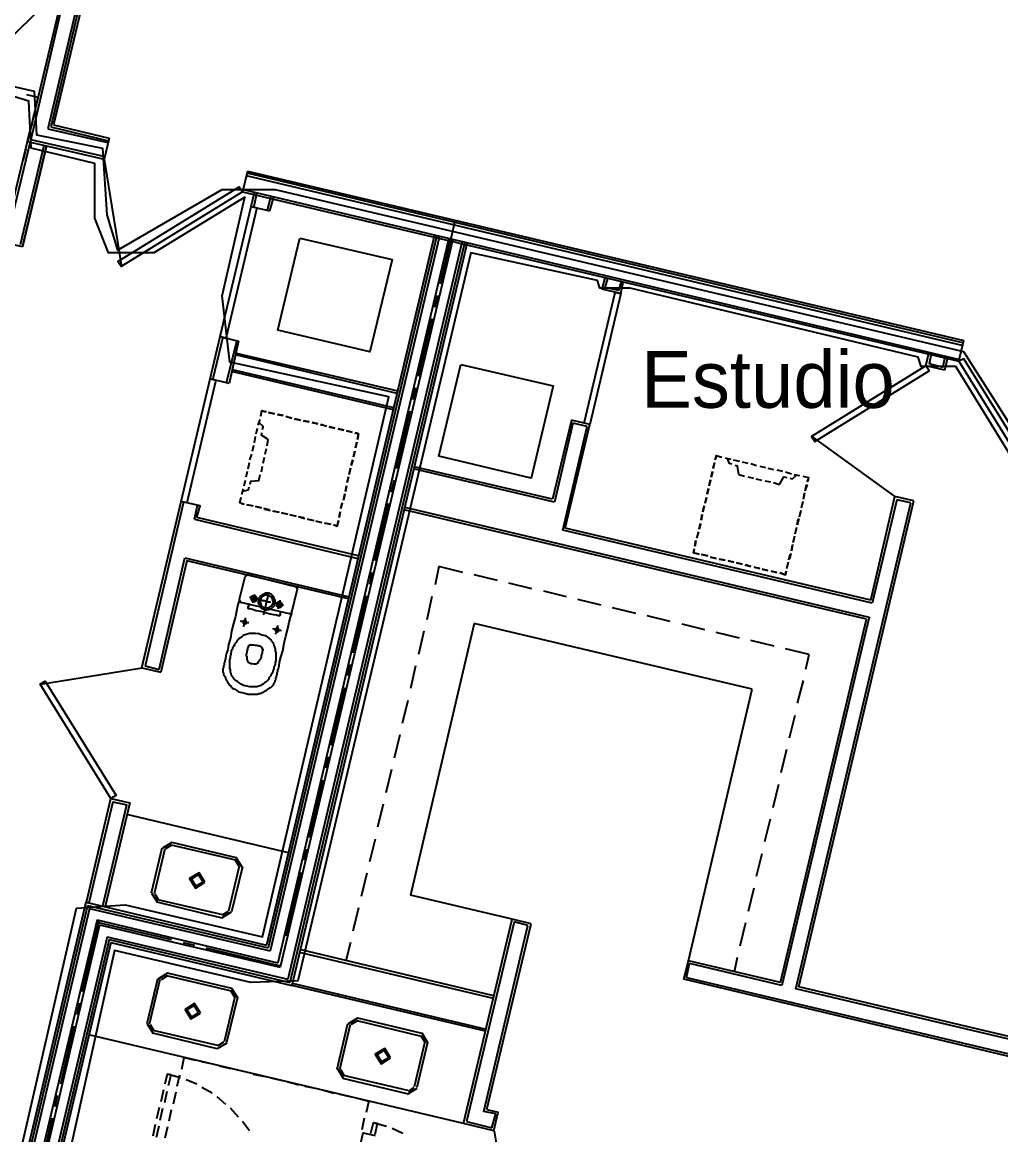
# Model space of a CAD drawing. Header units: feet. Extents: x -84 to 198, y -22 to 181.
# Drawn here: x 44.26 to 64.91, y 26.83 to 50.3 of the extents above; entities that cross this region are included whole.
import ezdxf
from ezdxf.enums import TextEntityAlignment as Align

# ---------------------------------------------------------------- set-up
doc = ezdxf.new("R2010")
doc.units = ezdxf.units.FT
for name, color, linetype in [('A-AREA-COMUN', 252, 'CONTINUOUS'), ('A-AREA-UNIDAD', 30, 'CONTINUOUS'), ('A-LINEA', 7, 'CONTINUOUS'), ('A-NOMBRE-ESPACIO', 2, 'CONTINUOUS')]:
    doc.layers.add(name, color=color, linetype=linetype)

msp = doc.modelspace()

# ---------------------------------------------------------------- linework, layer by layer
at = {"layer": 'A-AREA-COMUN'}
msp.add_lwpolyline([(29.44, 58.3644), (27.488, 49.9733), (35.808, 48), (36.192, 49.12), (36.672, 49.5644), (37.152, 49.7244), (37.632, 49.5644), (37.888, 49.2444), (39.168, 50.2044), (40.832, 50.2933), (40.992, 49.6533), (44.512, 48.8533), (44.56, 47.9289), (45.952, 47.6444), (46.048, 46.24), (46.272, 45.4933), (48.48, 46.7733), (49.6, 46.7733), (64.128, 43.36), (65.632, 40.9956)], dxfattribs=at)
at = {"layer": 'A-AREA-UNIDAD'}
for points in [[(40.96, 12.2844), (45.408, 31.6089), (46.432, 31.68), (49.328, 31.0044), (52, 42.4), (48.64, 43.1289), (48.48, 44.5333), (48.96, 46.6133), (47.04, 45.44), (46.08, 45.44), (45.792, 46.1689), (45.792, 47.3244), (44.448, 47.6444), (44.4, 48.64), (43.168, 49.0133)], [(65.248, 40.96), (63.968, 43.04), (63.232, 43.04), (63.168, 43.2356), (57.088, 44.6933), (56.448, 44.6933), (56.4, 44.8533), (53.728, 45.44), (50.08, 30.08), (49.088, 30.0444), (46.208, 30.72), (45.088, 25.6889)]]:
    msp.add_lwpolyline(points, dxfattribs=at)
at = {"layer": 'A-LINEA'}
for p, q in [((45.6667, 51.7111), (44.8, 48.0578)), ((45.72, 51.7511), (44.8667, 48.0978)), ((45.7867, 51.7911), (44.92, 48.1378)), ((45.24, 51.4444), (44.3733, 47.7911)), ((45.2933, 51.4844), (44.44, 47.8311)), ((45.16, 51.0978), (42.64, 48.6311)), ((44.5067, 48.3644), (44.4533, 48.1111)), ((44.92, 48.1378), (46.0933, 47.8578)), ((44.4133, 47.9911), (44.36, 47.7511)), ((44.8, 48.0578), (46.0667, 47.7644)), ((44.8667, 48.0978), (46.08, 47.8044)), ((44.0133, 46.2978), (44.3733, 47.7911)), ((44.4267, 47.7778), (44.0533, 46.2311)), ((44.2267, 45.6178), (44.72, 47.7111)), ((44.3733, 47.7911), (45.9867, 47.4178)), ((44.44, 47.8311), (46, 47.4711)), ((46.0933, 47.8578), (45.9867, 47.4178)), ((44.3333, 47.6311), (44.28, 47.3911)), ((45.9874, 47.41), (46.3571, 45.1475)), ((49.0133, 47.1644), (48.9067, 46.7244)), ((48.9867, 47.0711), (64.12, 43.4844)), ((49, 47.1244), (64.1333, 43.5378)), ((49.0133, 47.1644), (64.1333, 43.5911)), ((48.9067, 46.7244), (64.0267, 43.1511)), ((48.92, 46.7778), (64.04, 43.1911)), ((49.0933, 46.4178), (49.16, 46.7111)), ((49.2133, 46.7111), (49.1467, 46.4178)), ((49.44, 46.3378), (49.5067, 46.6311)), ((49.56, 46.6178), (49.48, 46.3244)), ((49.0933, 46.4178), (49.48, 46.3244)), ((53.4, 46.1378), (53.08, 44.7778)), ((52.96, 45.8178), (49.4133, 30.8311)), ((53.0133, 45.8044), (49.4533, 30.7778)), ((53.0667, 45.7911), (49.4933, 30.7111)), ((44.2667, 45.5644), (43.8667, 45.6578)), ((53.2667, 45.7511), (49.6533, 30.4578)), ((53.3467, 45.7244), (49.7067, 30.3644)), ((53.5467, 45.6844), (49.8667, 30.1111)), ((53.6, 45.6711), (49.9067, 30.0444)), ((53.6533, 45.6578), (49.9467, 29.9778)), ((50.12, 45.7511), (52.0667, 45.2978)), ((56.56, 44.9111), (56.4933, 44.6711)), ((56.6133, 44.8978), (56.56, 44.7111)), ((56.8933, 44.5778), (56.4933, 44.6711)), ((56.8533, 44.6444), (56.56, 44.7111)), ((56.8533, 44.6444), (56.9067, 44.8311)), ((56.8933, 44.5778), (56.9467, 44.8178)), ((53.0267, 44.5378), (52.96, 44.2844)), ((52.9067, 44.0444), (52.6133, 42.8311)), ((48.2267, 42.7778), (48.44, 43.6711)), ((48.44, 43.6711), (48.8267, 43.5778)), ((48.4933, 43.6578), (48.28, 42.7778)), ((48.5733, 42.6978), (48.7867, 43.5778)), ((48.8267, 43.5778), (48.6267, 42.6844)), ((64.0267, 43.1511), (64.1333, 43.5911)), ((52.1733, 42.4711), (48.76, 43.2844)), ((48.7733, 43.3244), (52.1867, 42.5244)), ((63.3333, 43.0578), (63.4, 43.3511)), ((63.4533, 43.3378), (63.4, 43.0978)), ((63.6933, 43.0178), (63.7467, 43.2711)), ((63.7333, 42.9644), (63.8, 43.2578)), ((48.6933, 42.9778), (52.0933, 42.1778)), ((53.52, 43.0844), (55.4667, 42.6311)), ((63.7333, 42.9644), (63.3333, 43.0578)), ((63.6933, 43.0178), (63.4, 43.0978)), ((48.6267, 42.6844), (48.2267, 42.7778)), ((52.0933, 42.1244), (48.68, 42.9378)), ((52.56, 42.5911), (52.5067, 42.3378)), ((49.2933, 41.9911), (49.32, 42.1111)), ((49.4133, 42.0844), (49.3333, 42.0978)), ((49.4533, 42.0711), (49.5867, 42.0444)), ((49.5867, 42.0444), (49.4667, 42.0711)), ((49.64, 42.0311), (49.76, 42.0044)), ((49.7733, 42.0044), (49.6533, 42.0311)), ((52.44, 42.0978), (52.16, 40.8844)), ((49.24, 41.8044), (49.28, 41.9244)), ((49.24, 41.8044), (49.28, 41.9244)), ((49.8267, 41.9911), (49.9467, 41.9511)), ((49.96, 41.9511), (49.84, 41.9778)), ((50, 41.9378), (50.1333, 41.9111)), ((50.1333, 41.9111), (50.0133, 41.9378)), ((50.1867, 41.8978), (50.3067, 41.8711)), ((50.32, 41.8711), (50.2, 41.8978)), ((50.3733, 41.8578), (50.4933, 41.8311)), ((50.5067, 41.8311), (50.3867, 41.8578)), ((50.5467, 41.8178), (50.68, 41.7911)), ((50.68, 41.7778), (50.56, 41.8178)), ((55.8533, 41.9111), (55.4533, 40.2444)), ((55.88, 41.8444), (55.4933, 40.1778)), ((55.72, 39.6311), (56.24, 41.8178)), ((56.24, 41.8178), (55.8533, 41.9111)), ((56.1867, 41.7778), (55.88, 41.8444)), ((49.16, 41.4311), (49.1867, 41.5644)), ((49.16, 41.4311), (49.1867, 41.5644)), ((49.2, 41.6178), (49.2267, 41.7378)), ((49.2, 41.6178), (49.2267, 41.7378)), ((50.7333, 41.7644), (50.8533, 41.7378)), ((50.8667, 41.7378), (50.7467, 41.7644)), ((50.92, 41.7244), (51.04, 41.6978)), ((51.0533, 41.6978), (50.9333, 41.7244)), ((51.1067, 41.6844), (51.2267, 41.6578)), ((51.2267, 41.6578), (51.1067, 41.6844)), ((51.28, 41.6444), (51.36, 41.6178)), ((51.36, 41.6178), (51.3333, 41.4978)), ((55.6667, 39.5911), (56.1867, 41.7778)), ((60.9291, 41.5627), (62.6877, 40.2939)), ((49.12, 41.2578), (49.1467, 41.3778)), ((49.12, 41.2578), (49.1467, 41.3778)), ((49.4267, 41.3644), (49.4533, 41.4978)), ((51.32, 41.4444), (51.2933, 41.3244)), ((51.2933, 41.3244), (51.32, 41.4444)), ((49.0667, 41.0711), (49.1067, 41.1911)), ((49.0667, 41.0711), (49.1067, 41.1911)), ((49.3467, 41.0044), (49.3733, 41.1244)), ((49.3867, 41.1911), (49.4133, 41.3111)), ((51.28, 41.2578), (51.2533, 41.1378)), ((51.2533, 41.1378), (51.28, 41.2578)), ((58.9067, 41.1378), (58.88, 41.0711)), ((58.9067, 41.1644), (59.0267, 41.1244)), ((59.0933, 41.1111), (59.2133, 41.0844)), ((59.0933, 41.1111), (59.2133, 41.0844)), ((49.0267, 40.8844), (49.0533, 41.0178)), ((49.0267, 40.8844), (49.0533, 41.0178)), ((49.3067, 40.8178), (49.3333, 40.9378)), ((51.1867, 40.8978), (51.16, 40.7644)), ((51.16, 40.7644), (51.1867, 40.8978)), ((51.24, 41.0711), (51.2, 40.9511)), ((51.2, 40.9511), (51.24, 41.0711)), ((55.4933, 40.1778), (52.52, 40.8844)), ((55.4533, 40.2444), (52.5333, 40.9244)), ((58.84, 40.8978), (58.88, 41.0178)), ((58.8667, 41.0044), (58.84, 40.8844)), ((59.2667, 41.0711), (59.4, 41.0444)), ((59.2667, 41.0711), (59.4, 41.0444)), ((59.4533, 41.0311), (59.5733, 41.0044)), ((59.4533, 41.0311), (59.5733, 41.0044)), ((59.64, 40.9911), (59.76, 40.9511)), ((59.64, 40.9911), (59.76, 40.9511)), ((59.8267, 40.9378), (59.9467, 40.9111)), ((59.8267, 40.9378), (59.9467, 40.9111)), ((60, 40.8978), (60.12, 40.8711)), ((60, 40.8978), (60.12, 40.8711)), ((60.1867, 40.8578), (60.3067, 40.8311)), ((60.1867, 40.8578), (60.3067, 40.8311)), ((48.9467, 40.5244), (48.9733, 40.6444)), ((48.9467, 40.5244), (48.9733, 40.6444)), ((48.9867, 40.7111), (49.0133, 40.8311)), ((48.9867, 40.7111), (49.0133, 40.8311)), ((49.2533, 40.6311), (49.28, 40.7644)), ((51.1467, 40.7111), (51.12, 40.5911)), ((51.12, 40.5911), (51.1467, 40.7111)), ((52.1067, 40.6444), (52.04, 40.3911)), ((58.76, 40.5244), (58.7867, 40.6578)), ((58.7867, 40.6444), (58.76, 40.5244)), ((58.8, 40.7111), (58.8267, 40.8311)), ((58.8267, 40.8178), (58.8, 40.6978)), ((59.3867, 40.7644), (59.5067, 40.7244)), ((59.5733, 40.7111), (59.6933, 40.6844)), ((59.7467, 40.6711), (59.8667, 40.6444)), ((59.9333, 40.6311), (60.0533, 40.6044)), ((60.3733, 40.8178), (60.4933, 40.7778)), ((60.3733, 40.8178), (60.4933, 40.7778)), ((60.5467, 40.7644), (60.6667, 40.7378)), ((60.5467, 40.7644), (60.6667, 40.7378)), ((60.7333, 40.7244), (60.8533, 40.6978)), ((60.8267, 40.6044), (60.8533, 40.6711)), ((48.8933, 40.3378), (48.9333, 40.4578)), ((48.8933, 40.3378), (48.9333, 40.4578)), ((51.1067, 40.5244), (51.08, 40.4044)), ((51.08, 40.4044), (51.1067, 40.5244)), ((58.72, 40.3511), (58.7467, 40.4711)), ((58.7467, 40.4578), (58.72, 40.3378)), ((60.12, 40.5911), (60.24, 40.5511)), ((60.7733, 40.3778), (60.7467, 40.2578)), ((60.8267, 40.5511), (60.7867, 40.4311)), ((60.7867, 40.4178), (60.8133, 40.5511)), ((46.7867, 36.6844), (47.6133, 40.1911)), ((47.6667, 40.1778), (46.8533, 36.7244)), ((48.8533, 40.1644), (48.88, 40.2844)), ((48.88, 40.1511), (48.9467, 40.1378)), ((51.0133, 40.1644), (50.9867, 40.0444)), ((50.9867, 40.0444), (51.0133, 40.1644)), ((51.0667, 40.3511), (51.04, 40.2178)), ((51.04, 40.2178), (51.0667, 40.3511)), ((51.9867, 40.1511), (51.6933, 38.9378)), ((58.6933, 40.2711), (58.6667, 40.1511)), ((58.68, 40.1644), (58.7067, 40.2844)), ((60.5867, 29.9111), (63.0133, 40.1644)), ((60.6533, 29.9511), (63.08, 40.2044)), ((60.7333, 40.1911), (60.7067, 40.0711)), ((60.7067, 40.0578), (60.7333, 40.1778)), ((60.7467, 40.2444), (60.7733, 40.3644)), ((62.1733, 38.1111), (62.68, 40.2978)), ((62.72, 40.2311), (62.2, 38.0444)), ((63.08, 40.2044), (62.68, 40.2978)), ((63.0133, 40.1644), (62.72, 40.2311)), ((47.8933, 39.8178), (47.96, 40.1111)), ((49.12, 40.0978), (49, 40.1244)), ((49.0133, 40.1244), (49.1333, 40.0978)), ((49.3067, 40.0578), (49.1867, 40.0844)), ((49.1867, 40.0844), (49.3067, 40.0578)), ((49.48, 40.0178), (49.36, 40.0444)), ((49.3733, 40.0311), (49.4933, 40.0044)), ((49.6667, 39.9644), (49.5467, 39.9911)), ((49.56, 39.9911), (49.68, 39.9644)), ((49.8533, 39.9244), (49.7333, 39.9511)), ((49.7333, 39.9511), (49.8667, 39.9244)), ((50.0267, 39.8844), (49.9067, 39.9111)), ((49.92, 39.9111), (50.04, 39.8844)), ((50.9733, 39.9778), (50.9467, 39.8578)), ((50.9467, 39.8578), (50.9733, 39.9778)), ((62.08, 37.7111), (52.32, 40.0178)), ((52.3333, 40.0711), (62.1333, 37.7511)), ((58.5867, 39.8044), (58.6133, 39.9244)), ((58.6133, 39.9111), (58.5867, 39.7911)), ((58.6267, 39.9778), (58.6533, 40.0978)), ((58.6533, 40.0978), (58.6267, 39.9778)), ((60.6933, 40.0044), (60.6667, 39.8844)), ((60.6667, 39.8711), (60.6933, 39.9911)), ((47.8933, 39.8178), (51.3467, 38.9911)), ((51.36, 39.0444), (47.9467, 39.8578)), ((50.2133, 39.8444), (50.0933, 39.8711)), ((50.1067, 39.8711), (50.2267, 39.8311)), ((50.4, 39.7911), (50.28, 39.8178)), ((50.28, 39.8178), (50.4133, 39.7911)), ((50.5733, 39.7511), (50.4533, 39.7778)), ((50.4667, 39.7778), (50.5867, 39.7511)), ((50.76, 39.7111), (50.64, 39.7378)), ((50.6533, 39.7378), (50.7733, 39.7111)), ((58.5467, 39.6178), (58.5733, 39.7378)), ((58.5733, 39.7244), (58.5467, 39.6044)), ((60.6533, 39.8311), (60.6133, 39.6978)), ((60.6133, 39.6978), (60.64, 39.8178)), ((62.2, 38.0444), (55.6667, 39.5911)), ((62.1733, 38.1111), (55.72, 39.6311)), ((58.5333, 39.5511), (58.4933, 39.4178)), ((58.5067, 39.4311), (58.5333, 39.5511)), ((60.56, 39.4578), (60.5333, 39.3378)), ((60.5333, 39.3244), (60.56, 39.4444)), ((60.6, 39.6444), (60.5733, 39.5244)), ((60.5733, 39.5111), (60.6, 39.6311)), ((58.4533, 39.2578), (58.48, 39.3778)), ((58.48, 39.3644), (58.4533, 39.2444)), ((60.52, 39.2844), (60.4933, 39.1511)), ((60.4933, 39.1511), (60.52, 39.2711)), ((47.1467, 36.6444), (47.6933, 39.0044)), ((47.6933, 39.0044), (51.16, 38.1778)), ((58.7333, 39.0444), (58.6, 39.0711)), ((58.6, 39.0711), (58.7333, 39.0444)), ((58.9067, 38.9911), (58.7867, 39.0178)), ((58.7867, 39.0178), (58.9067, 38.9911)), ((59.0933, 38.9511), (58.9733, 38.9778)), ((58.9733, 38.9778), (59.0933, 38.9511)), ((60.44, 38.9644), (60.4667, 39.0844)), ((60.48, 39.0978), (60.4533, 38.9778)), ((53.0533, 38.8178), (52.9733, 38.4311)), ((53.56, 38.6978), (53.0533, 38.8178)), ((59.28, 38.9111), (59.16, 38.9378)), ((59.16, 38.9378), (59.28, 38.9111)), ((59.4533, 38.8711), (59.3333, 38.8978)), ((59.3333, 38.8978), (59.4533, 38.8711)), ((59.64, 38.8178), (59.52, 38.8578)), ((59.52, 38.8578), (59.64, 38.8178)), ((59.8267, 38.7778), (59.7067, 38.8044)), ((59.7067, 38.8044), (59.8267, 38.7778)), ((60, 38.7378), (59.88, 38.7644)), ((59.88, 38.7644), (60, 38.7378)), ((60.4267, 38.9111), (60.4, 38.7911)), ((60.4, 38.7778), (60.4267, 38.8978)), ((48.96, 38.6044), (48.84, 38.1244)), ((49.0174, 38.6432), (48.9613, 38.6085)), ((50.0267, 38.3911), (49.0133, 38.6444)), ((51.64, 38.6978), (51.5867, 38.4444)), ((54.2933, 38.5244), (53.8, 38.6444)), ((60.1867, 38.6978), (60.0667, 38.7244)), ((60.0667, 38.7244), (60.1867, 38.6978)), ((60.3733, 38.6444), (60.2533, 38.6844)), ((60.3867, 38.7244), (60.3733, 38.6444)), ((49.9467, 37.8578), (50.0667, 38.3511)), ((50.0787, 38.3337), (50.0441, 38.3899)), ((55.0133, 38.3511), (54.5333, 38.4711)), ((55.7467, 38.1778), (55.2667, 38.2978)), ((48.8413, 38.1152), (48.8759, 38.059)), ((48.8667, 38.0711), (49.8933, 37.8311)), ((51.52, 38.2044), (51.24, 36.9911)), ((52.9067, 38.1911), (52.8, 37.6978)), ((56.48, 38.0044), (55.9867, 38.1244)), ((49.9026, 37.819), (49.9587, 37.8537)), ((57.2133, 37.8311), (56.72, 37.9511)), ((53.8, 37.6178), (52.4533, 31.8844)), ((59.6667, 36.2311), (53.8, 37.6178)), ((57.9333, 37.6578), (57.4533, 37.7778)), ((58.6667, 37.4844), (58.1867, 37.6044)), ((60.2667, 30.0444), (62.08, 37.7111)), ((62.1333, 37.7511), (60.2933, 29.9778)), ((52.7333, 37.4578), (52.6267, 36.9644)), ((59.4, 37.3111), (58.9067, 37.4311)), ((60.1333, 37.1378), (59.64, 37.2578)), ((60.8667, 36.9644), (60.3733, 37.0844)), ((60.8, 36.6578), (60.8667, 36.9644)), ((46.7923, 36.675), (44.6516, 36.3287)), ((46.7867, 36.6844), (47.1867, 36.5911)), ((46.8533, 36.7244), (47.1467, 36.6444)), ((51.1733, 36.7511), (51.12, 36.5111)), ((52.56, 36.7244), (52.4533, 36.2444)), ((60.6267, 35.9378), (60.7467, 36.4178)), ((51.0667, 36.2578), (50.7733, 35.0444)), ((58.32, 30.4978), (59.6667, 36.2311)), ((52.4, 35.9911), (52.28, 35.5111)), ((60.4533, 35.2044), (60.5733, 35.6844)), ((52.2267, 35.2711), (52.1067, 34.7778)), ((50.72, 34.8044), (50.6667, 34.5644)), ((60.28, 34.4711), (60.4, 34.9644)), ((52.0533, 34.5378), (51.9333, 34.0444)), ((50.6, 34.3111), (50.32, 33.0978)), ((60.1067, 33.7378), (60.2267, 34.2311)), ((45.6133, 31.7378), (46.1333, 33.9244)), ((46.1733, 33.8578), (45.6667, 31.7244)), ((46.5333, 33.8311), (46.0133, 31.6444)), ((46.1333, 33.9244), (46.5333, 33.8311)), ((46.1733, 33.8578), (46.4667, 33.7911)), ((51.88, 33.8044), (51.76, 33.3244)), ((45.96, 31.6578), (46.4667, 33.7911)), ((49.88, 32.7778), (46.4667, 33.5911)), ((59.9333, 33.0178), (60.0533, 33.4978)), ((46.9867, 31.9378), (47.2133, 32.8844)), ((47.0533, 31.9244), (47.28, 32.8711)), ((47.4184, 33), (47.2178, 32.8761)), ((47.403, 32.9351), (47.2827, 32.8608)), ((47.4, 32.9511), (48.76, 32.6311)), ((47.4133, 33.0044), (48.7733, 32.6844)), ((51.7067, 33.0711), (51.5867, 32.5911)), ((48.9022, 32.4794), (48.7784, 32.68)), ((50.2533, 32.8578), (50.2, 32.6178)), ((59.76, 32.2844), (59.88, 32.7644)), ((48.84, 32.4978), (48.6133, 31.5511)), ((48.9067, 32.4844), (48.68, 31.5378)), ((48.8373, 32.4948), (48.763, 32.6151)), ((50.1467, 32.3644), (49.8267, 31.0178)), ((51.5333, 32.3511), (51.4133, 31.8578)), ((46.9911, 31.9295), (47.115, 31.7289)), ((59.5867, 31.5511), (59.7067, 32.0444)), ((45.6, 31.7378), (42.8133, 19.9111)), ((45.6, 31.7378), (49.4133, 30.8311)), ((47.056, 31.9141), (47.1303, 31.7938)), ((48.48, 31.4044), (47.1067, 31.7378)), ((48.4933, 31.4711), (47.12, 31.7911)), ((54.6, 31.3778), (52.4533, 31.8844)), ((45.64, 31.6711), (42.8533, 19.8978)), ((45.68, 31.6044), (42.9067, 19.8844)), ((45.64, 31.6711), (49.4533, 30.7778)), ((45.68, 31.6044), (49.4933, 30.7111)), ((48.475, 31.4089), (48.6755, 31.5327)), ((48.4903, 31.4738), (48.6106, 31.5481)), ((51.36, 31.6178), (51.24, 31.1244)), ((45.84, 31.3644), (43.1067, 19.8444)), ((45.8933, 31.2578), (43.2, 19.8178)), ((45.88, 31.3511), (45.52, 29.8444)), ((45.84, 31.3644), (49.6533, 30.4578)), ((45.8667, 31.3111), (47.4133, 30.9511)), ((45.8933, 31.2578), (49.7067, 30.3644)), ((53.5733, 27.0711), (54.6, 31.3778)), ((54.64, 31.3244), (53.64, 27.1111)), ((54, 27.3244), (54.9333, 31.2444)), ((54.0667, 27.3644), (55, 31.2844)), ((55, 31.2844), (54.6, 31.3778)), ((54.9333, 31.2444), (54.64, 31.3244)), ((59.4133, 30.8178), (59.5333, 31.3111)), ((46.0533, 31.0044), (43.4, 19.7778)), ((46.0533, 31.0044), (49.8667, 30.1111)), ((46.0933, 30.9511), (43.4533, 19.7644)), ((46.1333, 30.8844), (43.4933, 19.7511)), ((46.0933, 30.9511), (49.9067, 30.0444)), ((46.1333, 30.8844), (49.9467, 29.9778)), ((47.6533, 30.8844), (47.8933, 30.8311)), ((48.1333, 30.7778), (49.68, 30.4044)), ((51.1867, 30.8844), (51.0933, 30.4978)), ((50.1067, 30.6844), (54.2, 29.7111)), ((54.2133, 29.7644), (50.12, 30.7378)), ((59.2933, 30.2711), (59.36, 30.5778)), ((58.2267, 30.1111), (58.32, 30.4978)), ((58.28, 30.1511), (58.3467, 30.4444)), ((60.2667, 30.0444), (58.32, 30.4978)), ((60.2933, 29.9778), (58.3467, 30.4444)), ((46.8933, 29.1778), (47.12, 30.1244)), ((46.9467, 29.1644), (47.1733, 30.1111)), ((47.325, 30.24), (47.1245, 30.1161)), ((47.3097, 30.1751), (47.1894, 30.1008)), ((47.3067, 30.1911), (48.6667, 29.8711)), ((47.32, 30.2444), (48.68, 29.9244)), ((71.7733, 26.8978), (58.2267, 30.1111)), ((58.28, 30.1511), (71.84, 26.9378)), ((48.744, 29.7348), (48.6697, 29.8551)), ((48.8089, 29.7194), (48.685, 29.92)), ((54.04, 29.0178), (49.9467, 29.9778)), ((49.96, 30.0311), (54.0533, 29.0578)), ((72.2, 27.1644), (60.5867, 29.9111)), ((72.2667, 27.2044), (60.6533, 29.9511)), ((45.4667, 29.6044), (45.4133, 29.3644)), ((48.7467, 29.7378), (48.52, 28.7911)), ((48.8, 29.7244), (48.5733, 28.7778)), ((45.3467, 29.1244), (45.0667, 27.8978)), ((46.8978, 29.1695), (47.0216, 28.9689)), ((46.9627, 29.1541), (47.037, 29.0338)), ((50.9067, 28.2178), (51.1333, 29.1778)), ((50.96, 28.2044), (51.1867, 29.1644)), ((51.3384, 29.2933), (51.1378, 29.1695)), ((51.323, 29.2284), (51.2027, 29.1541)), ((51.32, 29.2444), (52.68, 28.9111)), ((51.3333, 29.2978), (52.6933, 28.9778)), ((53.5733, 27.0711), (45.6667, 28.9378)), ((48.3733, 28.6444), (47.0133, 28.9778)), ((48.3867, 28.7111), (47.0267, 29.0311)), ((52.7573, 28.7881), (52.683, 28.9084)), ((52.8222, 28.7727), (52.6984, 28.9733)), ((48.3816, 28.6489), (48.5822, 28.7727)), ((48.397, 28.7138), (48.5173, 28.7881)), ((52.76, 28.7911), (52.5333, 27.8444)), ((52.8133, 28.7778), (52.5867, 27.8311)), ((48.04, 28.3778), (48.28, 28.3244)), ((48.4133, 28.2844), (48.6533, 28.2311)), ((48.7733, 28.2044), (49.0133, 28.1511)), ((50.9111, 28.2228), (51.035, 28.0223)), ((50.976, 28.2075), (51.0503, 28.0871)), ((47.32, 28.1111), (47.2667, 27.8978)), ((47.6, 28.0311), (47.32, 28.1111)), ((47.5333, 27.8578), (47.5867, 28.0978)), ((47.9467, 27.8978), (47.72, 27.9911)), ((49.1333, 28.1111), (49.3867, 28.0578)), ((49.5067, 28.0311), (49.7467, 27.9778)), ((49.8667, 27.9511), (50.1067, 27.8844)), ((52.3867, 27.6978), (51.0267, 28.0178)), ((52.4, 27.7644), (51.04, 28.0844)), ((47.24, 27.7778), (47.1867, 27.5244)), ((47.2667, 27.5111), (47.32, 27.7511)), ((47.4533, 27.4844), (47.5067, 27.7378)), ((48.2667, 27.7111), (48.0533, 27.8311)), ((50.2267, 27.8578), (50.48, 27.8044)), ((50.6, 27.7778), (50.84, 27.7111)), ((52.395, 27.6889), (52.5955, 27.8127)), ((52.4103, 27.7538), (52.5306, 27.8281)), ((45, 27.6578), (44.9467, 27.4178)), ((48.56, 27.4711), (48.3733, 27.6311)), ((50.96, 27.6844), (51.2, 27.6311)), ((47.1467, 27.4044), (47.0933, 27.1644)), ((47.1733, 27.1378), (47.2267, 27.3911)), ((47.36, 27.1244), (47.4133, 27.3644)), ((48.8267, 27.2044), (48.6533, 27.3911)), ((54.2533, 27.2711), (54, 27.3244)), ((54.0667, 27.3644), (54.3067, 27.3111)), ((54.1733, 26.9778), (54.2533, 27.2711)), ((54.2133, 26.9111), (54.3067, 27.3111)), ((44.8933, 27.1778), (44.6, 25.9511)), ((47.0667, 27.0444), (47.0133, 26.8044)), ((47.0933, 26.7778), (47.1467, 27.0178)), ((47.28, 26.7644), (47.3333, 27.0044)), ((49.0533, 26.9111), (48.9067, 27.1111)), ((51.48, 27.1778), (51.4267, 26.9378)), ((51.6667, 27.0844), (51.6133, 26.8578)), ((51.9467, 27.0044), (51.6667, 27.0844)), ((54.2133, 26.9111), (53.5733, 27.0711)), ((53.64, 27.1111), (54.1733, 26.9778)), ((52.2933, 26.8578), (52.0667, 26.9644)), ((54.2228, 26.9034), (54.5691, 24.7627))]:
    msp.add_line(p, q, dxfattribs=at)
for points in [[(44.3467, 48.7778), (44.5867, 48.7244), (44.5333, 48.4844)], [(44.2667, 45.5644), (44.7733, 47.6978), (44.2667, 45.5644)], [(48.9067, 46.7244), (46.3467, 45.1511), (46.28, 45.2578), (48.84, 46.8311), (48.9067, 46.7244)], [(48.44, 43.6711), (49.0933, 46.4178), (49.2133, 46.3911), (48.56, 43.6311), (48.44, 43.6711)], [(52.0667, 45.2978), (51.6, 43.3511), (49.6533, 43.8044), (50.12, 45.7511)], [(56.12, 41.8444), (56.7733, 44.6044), (56.8933, 44.5778), (56.24, 41.8178), (56.12, 41.8444)], [(64.0267, 43.1511), (65.6133, 40.5911), (65.72, 40.6578), (64.1333, 43.2044), (64.0267, 43.1511)], [(55.4667, 42.6311), (55, 40.6844), (53.0533, 41.1511), (53.52, 43.0844)], [(63.3333, 43.0578), (60.92, 41.5644), (60.9867, 41.4578), (63.4, 42.9511), (63.3333, 43.0578)], [(47.6133, 40.1911), (48.2267, 42.7778), (48.3467, 42.7511), (47.7333, 40.1644), (47.6133, 40.1911)], [(49.2933, 41.9911), (49.32, 42.1111), (49.4, 42.0844)], [(49.3333, 41.7111), (49.3467, 41.7778), (49.2533, 41.8578)], [(49.4533, 41.4978), (49.3067, 41.5911), (49.32, 41.6444)], [(51.3333, 41.4978), (51.36, 41.6178), (51.2933, 41.6444)], [(58.8933, 41.0711), (58.9067, 41.1644), (59.0267, 41.1244)], [(59.24, 40.9778), (59.1867, 40.9911), (59.1467, 41.0978)], [(59.3867, 40.7644), (59.36, 40.9378), (59.3067, 40.9511)], [(49.2533, 40.6311), (49.08, 40.6178), (49.0667, 40.5511)], [(60.24, 40.5511), (60.3333, 40.7111), (60.4, 40.6978)], [(60.4667, 40.6844), (60.52, 40.6711), (60.6, 40.7511)], [(60.7333, 40.7244), (60.8533, 40.6978), (60.84, 40.6178)], [(49.04, 40.4978), (49.0267, 40.4311), (48.9067, 40.4044)], [(47.9467, 39.8578), (48.0133, 40.0978), (47.6133, 40.1911)], [(48.9333, 40.1378), (48.8533, 40.1644), (48.88, 40.2844)], [(50.9333, 39.7911), (50.9067, 39.6711), (50.8267, 39.6978)], [(50.84, 39.6978), (50.9067, 39.6711), (50.9333, 39.7911)], [(58.5467, 39.0844), (58.4267, 39.1111), (58.44, 39.1911)], [(58.44, 39.1778), (58.4267, 39.1111), (58.5467, 39.0844)], [(51.1467, 38.1378), (47.7333, 38.9378), (47.1867, 36.5911)], [(60.2533, 38.6844), (60.3733, 38.6444), (60.3867, 38.7244)], [(48.84, 38.1244), (48.84, 38.0978), (48.8133, 38.0178), (48.7867, 37.9111), (48.76, 37.7644), (48.72, 37.6178), (48.68, 37.4578), (48.6533, 37.3111), (48.6133, 37.1778), (48.6, 37.0711), (48.5733, 36.9911), (48.56, 36.9378), (48.5467, 36.8844), (48.5467, 36.8578), (48.5333, 36.8444), (48.5333, 36.8311), (48.5333, 36.8178), (48.5333, 36.8044), (48.52, 36.7911), (48.52, 36.7644), (48.52, 36.7511), (48.52, 36.7378), (48.5067, 36.7244), (48.5067, 36.7111), (48.5067, 36.6978), (48.5067, 36.6844), (48.4933, 36.6711), (48.4933, 36.6578), (48.4933, 36.6311), (48.4933, 36.6178), (48.4933, 36.6044), (48.4933, 36.5911), (48.5067, 36.5778), (48.5067, 36.5644), (48.5067, 36.5378), (48.52, 36.5244), (48.52, 36.5111), (48.5333, 36.4978), (48.5467, 36.4711), (48.5467, 36.4578), (48.56, 36.4444), (48.5733, 36.4178), (48.5867, 36.4044), (48.5867, 36.3911), (48.6, 36.3644), (48.6133, 36.3511), (48.6267, 36.3244), (48.6533, 36.3111), (48.6667, 36.2844), (48.68, 36.2711), (48.7067, 36.2444), (48.7467, 36.2311), (48.7867, 36.2044), (48.8267, 36.1778), (48.8933, 36.1644), (48.96, 36.1511), (49.0267, 36.1244), (49.0933, 36.1244), (49.1467, 36.1244), (49.1867, 36.1244), (49.2267, 36.1244), (49.2533, 36.1378), (49.28, 36.1378), (49.3067, 36.1511), (49.3333, 36.1644), (49.36, 36.1778), (49.3733, 36.1911), (49.4, 36.2044), (49.4133, 36.2044), (49.4267, 36.2178), (49.44, 36.2311), (49.4667, 36.2444), (49.48, 36.2578), (49.4933, 36.2711), (49.5067, 36.2711), (49.52, 36.2844), (49.5333, 36.2978), (49.5467, 36.3111), (49.56, 36.3244), (49.5733, 36.3378), (49.5733, 36.3511), (49.5867, 36.3644), (49.5867, 36.3778), (49.6, 36.3911), (49.6, 36.4044), (49.6, 36.4178), (49.6133, 36.4311), (49.6133, 36.4444), (49.6133, 36.4711), (49.6267, 36.4844), (49.6267, 36.4978), (49.6267, 36.5111), (49.6267, 36.5244), (49.64, 36.5378), (49.64, 36.5511), (49.64, 36.5644), (49.64, 36.5778), (49.6533, 36.6044), (49.6533, 36.6311), (49.6667, 36.6711), (49.68, 36.7244), (49.6933, 36.8044), (49.72, 36.9111), (49.76, 37.0444), (49.7867, 37.2044), (49.8267, 37.3511), (49.8667, 37.5111), (49.8933, 37.6444), (49.92, 37.7511), (49.9467, 37.8311), (49.9467, 37.8578)], [(49.72, 37.8711), (49.72, 37.8578), (49.7067, 37.8444), (49.7067, 37.8311), (49.7067, 37.8178), (49.7067, 37.8044), (49.7067, 37.7911), (49.6933, 37.7911), (49.6933, 37.7778), (49.68, 37.7778), (49.6667, 37.7778), (49.6267, 37.7911), (49.5733, 37.8044), (49.4933, 37.8178), (49.3867, 37.8444), (49.2933, 37.8711), (49.2, 37.8844), (49.12, 37.9111), (49.0667, 37.9244), (49.0533, 37.9244), (49.04, 37.9244), (49.0267, 37.9378), (49.0267, 37.9511), (49.0267, 37.9644), (49.0267, 37.9778), (49.04, 37.9778), (49.04, 37.9911), (49.04, 38.0044), (49.04, 38.0178), (49.04, 38.0311), (49.0533, 38.0311)], [(49.28, 38.1111), (49.2667, 38.1111), (49.2533, 38.1244), (49.2267, 38.1244), (49.1867, 38.1378), (49.1467, 38.1511), (49.1067, 38.1511), (49.08, 38.1644), (49.0667, 38.1644), (49.0533, 38.1644)], [(49.1333, 38.0844), (49.1467, 38.0844), (49.16, 38.0844), (49.1733, 38.0844), (49.1733, 38.0978), (49.1867, 38.0978), (49.2, 38.0978), (49.2, 38.1111), (49.2, 38.1244), (49.2133, 38.1378), (49.2133, 38.1511), (49.2133, 38.1644), (49.2, 38.1778), (49.1867, 38.1911), (49.1733, 38.2044), (49.16, 38.2044), (49.1467, 38.2044), (49.1333, 38.2044), (49.12, 38.2044), (49.12, 38.1911), (49.1067, 38.1911), (49.0933, 38.1778), (49.0933, 38.1644), (49.0933, 38.1511), (49.0933, 38.1378), (49.0933, 38.1244), (49.1067, 38.1111), (49.1067, 38.0978), (49.12, 38.0978), (49.12, 38.0844), (49.1333, 38.0844)], [(49.1467, 38.1111), (49.16, 38.1111), (49.1733, 38.1244), (49.1733, 38.1378), (49.1867, 38.1378), (49.1867, 38.1511), (49.1733, 38.1511), (49.1733, 38.1644), (49.16, 38.1778), (49.1467, 38.1778), (49.1333, 38.1778), (49.1333, 38.1644), (49.12, 38.1644), (49.12, 38.1511), (49.12, 38.1378), (49.12, 38.1244), (49.1333, 38.1244), (49.1333, 38.1111), (49.1467, 38.1111)], [(49.1333, 38.0578), (49.1333, 38.0711), (49.1333, 38.0978), (49.1467, 38.1244), (49.1467, 38.1511), (49.16, 38.1911), (49.16, 38.2044), (49.1733, 38.2311)], [(49.3733, 37.9111), (49.4133, 37.8978), (49.44, 37.9111), (49.4667, 37.9111), (49.4933, 37.9244), (49.52, 37.9378), (49.5467, 37.9644), (49.56, 37.9778), (49.5867, 38.0044), (49.5867, 38.0444), (49.6, 38.0711), (49.6, 38.0978), (49.5867, 38.1378), (49.5733, 38.1644), (49.56, 38.1911), (49.5467, 38.2044), (49.52, 38.2311), (49.4933, 38.2444), (49.4667, 38.2578), (49.4267, 38.2578), (49.4, 38.2578), (49.3733, 38.2444), (49.3467, 38.2311), (49.32, 38.2178), (49.2933, 38.2044), (49.28, 38.1778), (49.2533, 38.1511), (49.2533, 38.1244), (49.24, 38.0844), (49.24, 38.0578), (49.2533, 38.0311), (49.2667, 38.0044), (49.28, 37.9778), (49.2933, 37.9511), (49.32, 37.9378), (49.3467, 37.9244), (49.3733, 37.9111)], [(49.3867, 37.9511), (49.4133, 37.9511), (49.44, 37.9511), (49.4533, 37.9511), (49.48, 37.9644), (49.4933, 37.9778), (49.52, 37.9911), (49.5333, 38.0044), (49.5467, 38.0311), (49.5467, 38.0444), (49.56, 38.0711), (49.5467, 38.0978), (49.5467, 38.1244), (49.5333, 38.1378), (49.5333, 38.1644), (49.5067, 38.1778), (49.4933, 38.1911), (49.4667, 38.2044), (49.4533, 38.2178), (49.4267, 38.2178), (49.4, 38.2178), (49.3733, 38.2178), (49.36, 38.2044), (49.3333, 38.1911), (49.32, 38.1778), (49.3067, 38.1511), (49.2933, 38.1378), (49.2933, 38.1111), (49.28, 38.0844), (49.28, 38.0711), (49.2933, 38.0444), (49.2933, 38.0178), (49.3067, 38.0044), (49.32, 37.9778), (49.3467, 37.9644), (49.36, 37.9644), (49.3867, 37.9511)], [(49.4933, 38.0578), (49.4933, 38.0711), (49.48, 38.0711), (49.4533, 38.0711), (49.4267, 38.0844), (49.4, 38.0844), (49.3733, 38.0978), (49.3467, 38.0978), (49.3333, 38.0978), (49.32, 38.1111)], [(49.36, 37.8044), (49.36, 37.8178), (49.3733, 37.8711), (49.3867, 37.9244), (49.4, 37.9911), (49.4133, 38.0711), (49.44, 38.1378), (49.4533, 38.2044), (49.4533, 38.2444), (49.4667, 38.2578)], [(49.7733, 38.0044), (49.76, 38.0044), (49.7467, 38.0044), (49.72, 38.0178), (49.68, 38.0178), (49.64, 38.0311), (49.6133, 38.0444), (49.5733, 38.0444), (49.56, 38.0444), (49.5467, 38.0578)], [(49.6667, 37.9644), (49.68, 37.9644), (49.6933, 37.9644), (49.7067, 37.9644), (49.72, 37.9644), (49.7333, 37.9778), (49.7333, 37.9911), (49.7467, 37.9911), (49.7467, 38.0044), (49.7467, 38.0178), (49.7467, 38.0311), (49.7333, 38.0444), (49.7333, 38.0578), (49.72, 38.0711), (49.7067, 38.0711), (49.6933, 38.0711), (49.6933, 38.0844), (49.68, 38.0844), (49.6667, 38.0711), (49.6533, 38.0711), (49.64, 38.0578), (49.6267, 38.0444), (49.6267, 38.0311), (49.6267, 38.0178), (49.6267, 38.0044), (49.6267, 37.9911), (49.64, 37.9778), (49.6533, 37.9644), (49.6667, 37.9644)], [(49.68, 37.9911), (49.6933, 37.9911), (49.7067, 37.9911), (49.7067, 38.0044), (49.72, 38.0044), (49.72, 38.0178), (49.72, 38.0311), (49.7067, 38.0311), (49.7067, 38.0444), (49.6933, 38.0444), (49.68, 38.0444), (49.6667, 38.0444), (49.6533, 38.0311), (49.6533, 38.0178), (49.6533, 38.0044), (49.6667, 38.0044), (49.6667, 37.9911), (49.68, 37.9911)], [(49.6667, 37.9244), (49.6667, 37.9511), (49.68, 37.9778), (49.68, 38.0044), (49.6933, 38.0311), (49.6933, 38.0578), (49.7067, 38.0844), (49.7067, 38.0978), (49.7067, 38.1111)], [(49.04, 37.6311), (49.0267, 37.6311), (49, 37.6311), (48.9733, 37.6444), (48.9333, 37.6444), (48.9067, 37.6578), (48.88, 37.6578), (48.8667, 37.6711)], [(48.9467, 37.6044), (48.96, 37.6044), (48.9733, 37.6178), (48.9867, 37.6178), (48.9867, 37.6311), (48.9867, 37.6444), (48.9867, 37.6578), (48.9867, 37.6711), (48.9733, 37.6711), (48.96, 37.6844), (48.9467, 37.6844), (48.9467, 37.6711), (48.9333, 37.6711), (48.92, 37.6578), (48.92, 37.6444), (48.92, 37.6311), (48.9333, 37.6178), (48.9467, 37.6178), (48.9467, 37.6044)], [(48.9333, 37.5511), (48.9467, 37.5778), (48.9467, 37.6044), (48.9467, 37.6311), (48.96, 37.6578), (48.9733, 37.6844), (48.9733, 37.7111), (48.9733, 37.7244), (48.9733, 37.7378)], [(49.6133, 37.3911), (49.6133, 37.4178), (49.6267, 37.4311), (49.6267, 37.4711), (49.64, 37.4978), (49.64, 37.5244), (49.6533, 37.5511), (49.6533, 37.5644), (49.6533, 37.5778)], [(49.2533, 37.4044), (49.32, 37.3778), (49.3867, 37.3644), (49.4267, 37.3378), (49.4667, 37.3111), (49.5067, 37.2711), (49.52, 37.2444), (49.5467, 37.2178), (49.56, 37.1911), (49.5733, 37.1644), (49.5867, 37.1378), (49.5867, 37.1111), (49.6, 37.0844), (49.6, 37.0578), (49.6, 37.0444), (49.6133, 37.0178), (49.6133, 37.0044), (49.6133, 36.9778), (49.6133, 36.9644), (49.6133, 36.9378), (49.6133, 36.9244), (49.6133, 36.8978), (49.6133, 36.8711), (49.6133, 36.8444), (49.6133, 36.8311), (49.6, 36.8044), (49.6, 36.7778), (49.6, 36.7511), (49.5867, 36.7244), (49.5733, 36.6978), (49.5733, 36.6711), (49.56, 36.6444), (49.5467, 36.6178), (49.5467, 36.5911), (49.5333, 36.5778), (49.52, 36.5511), (49.5067, 36.5378), (49.5067, 36.5111), (49.4933, 36.4978), (49.48, 36.4844), (49.4667, 36.4711), (49.4667, 36.4444), (49.4533, 36.4311), (49.44, 36.4178), (49.4267, 36.4044), (49.4133, 36.3911), (49.4, 36.3778), (49.3733, 36.3644), (49.3467, 36.3378), (49.32, 36.3244), (49.2933, 36.3111), (49.2533, 36.2978), (49.2133, 36.2844), (49.1733, 36.2844), (49.12, 36.2844), (49.0667, 36.2844), (49, 36.2978), (48.9333, 36.3111), (48.88, 36.3378), (48.84, 36.3644), (48.8, 36.3911), (48.76, 36.4178), (48.7333, 36.4444), (48.72, 36.4711), (48.6933, 36.4978), (48.68, 36.5244), (48.6667, 36.5511), (48.6667, 36.5644), (48.6533, 36.5911), (48.6533, 36.6044), (48.6533, 36.6311), (48.6533, 36.6444), (48.64, 36.6578), (48.64, 36.6844), (48.64, 36.6978), (48.64, 36.7244), (48.64, 36.7378), (48.64, 36.7644), (48.64, 36.7778), (48.64, 36.8044), (48.64, 36.8311), (48.64, 36.8578), (48.6533, 36.8844), (48.6533, 36.9111), (48.6533, 36.9378), (48.6667, 36.9644), (48.6667, 36.9911), (48.68, 37.0178), (48.68, 37.0444), (48.6933, 37.0711), (48.7067, 37.0844), (48.7067, 37.1111), (48.72, 37.1244), (48.7333, 37.1511), (48.7467, 37.1644), (48.7467, 37.1911), (48.76, 37.2044), (48.7733, 37.2178), (48.7867, 37.2311), (48.8, 37.2578), (48.8133, 37.2711), (48.8267, 37.2844), (48.84, 37.3111), (48.8667, 37.3244), (48.8933, 37.3378), (48.92, 37.3644), (48.9467, 37.3778), (48.9867, 37.3911), (49.0267, 37.4044), (49.0667, 37.4178), (49.12, 37.4178), (49.1867, 37.4178), (49.2533, 37.4044)], [(49.72, 37.4578), (49.72, 37.4711), (49.7067, 37.4711), (49.68, 37.4711), (49.6533, 37.4844), (49.6133, 37.4844), (49.5867, 37.4978), (49.56, 37.4978), (49.5467, 37.5111)], [(49.6267, 37.4444), (49.64, 37.4444), (49.6533, 37.4444), (49.6533, 37.4578), (49.6667, 37.4578), (49.6667, 37.4711), (49.6667, 37.4844), (49.6667, 37.4978), (49.6667, 37.5111), (49.6533, 37.5111), (49.64, 37.5244), (49.6267, 37.5244), (49.6267, 37.5111), (49.6133, 37.5111), (49.6133, 37.4978), (49.6, 37.4978), (49.6, 37.4844), (49.6, 37.4711), (49.6133, 37.4578), (49.6267, 37.4578), (49.6267, 37.4444)], [(49.0933, 37.1778), (49.0933, 37.1644), (49.08, 37.1644), (49.0667, 37.1644), (49.0533, 37.1644), (49.0533, 37.1511), (49.04, 37.1511), (49.04, 37.1378), (49.0267, 37.1378), (49.0267, 37.1244), (49.0267, 37.1111), (49.0133, 37.0978), (49.0133, 37.0844), (49.0133, 37.0711), (49.0133, 37.0578), (49, 37.0311), (49, 37.0178), (49, 37.0044), (49, 36.9911), (48.9867, 36.9778), (48.9867, 36.9644), (48.9867, 36.9511), (48.9867, 36.9378), (49, 36.9244), (49, 36.9111), (49, 36.8978), (49, 36.8844), (49, 36.8711), (49, 36.8578), (49.0133, 36.8311), (49.0133, 36.8178), (49.0267, 36.8044), (49.0533, 36.7911), (49.08, 36.7778), (49.1067, 36.7778), (49.1467, 36.7644), (49.1733, 36.7644), (49.2, 36.7644), (49.2133, 36.7778), (49.2267, 36.7911), (49.24, 36.7911), (49.24, 36.8044), (49.2533, 36.8178), (49.2533, 36.8311), (49.2667, 36.8311), (49.2667, 36.8444), (49.28, 36.8578), (49.2933, 36.8711), (49.2933, 36.8844), (49.3067, 36.8978), (49.3067, 36.9111), (49.3067, 36.9244), (49.3067, 36.9378), (49.32, 36.9511), (49.32, 36.9644), (49.32, 36.9778), (49.3333, 36.9911), (49.3333, 37.0044), (49.3333, 37.0178), (49.3333, 37.0311), (49.3333, 37.0444), (49.3467, 37.0578), (49.3467, 37.0711), (49.3333, 37.0711), (49.3333, 37.0844), (49.3333, 37.0978), (49.32, 37.0978), (49.32, 37.1111), (49.3067, 37.1111), (49.3067, 37.1244), (49.2933, 37.1244), (49.28, 37.1378), (49.2533, 37.1378), (49.2133, 37.1511), (49.1867, 37.1511), (49.1467, 37.1644), (49.12, 37.1644), (49.1067, 37.1644), (49.0933, 37.1778)], [(46.1333, 33.9244), (44.64, 36.3378), (44.7467, 36.4044), (46.24, 33.9911), (46.1333, 33.9244)], [(48.1155, 32.1594), (47.9917, 32.36), (47.7911, 32.2361), (47.915, 32.0356), (48.1155, 32.1594)], [(48.0766, 32.1686), (47.9825, 32.321), (47.8301, 32.2269), (47.9242, 32.0745), (48.0766, 32.1686)], [(48.0222, 29.3994), (47.8984, 29.6), (47.6978, 29.4761), (47.8216, 29.2756), (48.0222, 29.3994)], [(47.9833, 29.4086), (47.8892, 29.561), (47.7367, 29.4669), (47.8308, 29.3145), (47.9833, 29.4086)], [(52.0355, 28.4527), (51.9117, 28.6533), (51.7111, 28.5295), (51.835, 28.3289), (52.0355, 28.4527)], [(47.6267, 28.2178), (47.68, 28.4578), (47.92, 28.4044)], [(51.9966, 28.4619), (51.9025, 28.6144), (51.7501, 28.5203), (51.8442, 28.3678), (51.9966, 28.4619)], [(47.3467, 27.8711), (47.4, 28.0978), (47.32, 28.1111)], [(51.3333, 27.6044), (51.5733, 27.5378), (51.52, 27.2978)], [(51.7067, 26.8444), (51.76, 27.0711), (51.6667, 27.0844)], [(51.4, 26.6311), (51.4533, 26.8711), (51.7067, 26.8178)]]:
    msp.add_lwpolyline(points, dxfattribs=at)

# ---------------------------------------------------------------- texts
at = {"layer": 'A-NOMBRE-ESPACIO'}
msp.add_text('Estudio', height=1.2, dxfattribs=at).set_placement((60, 42.1689), align=Align.CENTER)

doc.saveas('drawing.dxf')
